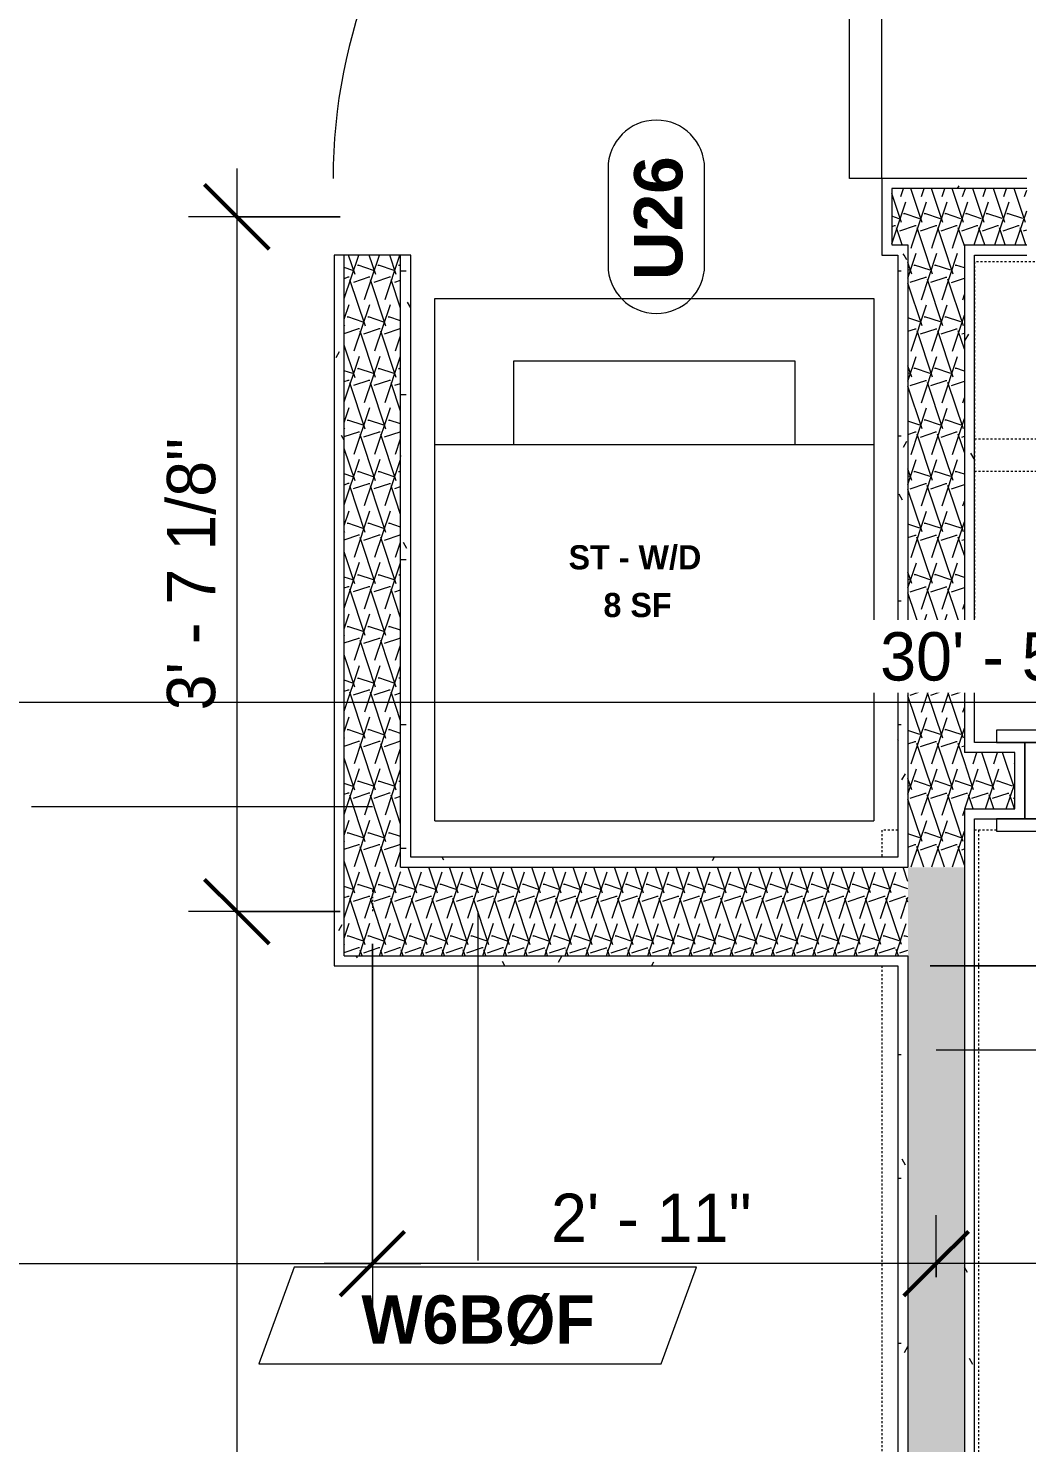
# Model space of a CAD drawing. Header units: inches. Extents: x -4058 to -1781, y 9814 to 12289.
# Drawn here: x -3735 to -3673.1, y 11629 to 11716.8 of the extents above; entities that cross this region are included whole.
import ezdxf

# ---------------------------------------------------------------- set-up
doc = ezdxf.new("R2010")
doc.units = ezdxf.units.IN
doc.header["$MEASUREMENT"] = 0
doc.linetypes.add('Dash', pattern=[0.25, 0.125, -0.125])
doc.linetypes.add('Dash 3_32_', pattern=[0.1875, 0.09375, -0.09375])
for name, color, linetype, lineweight in [('A-ANNO-DIMS', 211, 'Continuous', 9), ('A-ANNO-DIMS-32', 211, 'Continuous', 9), ('A-AREA-IDEN', 2, 'Continuous', 9), ('A-DETL-1', 90, 'Dash 3_32_', 9), ('A-DOOR-2', 31, 'Continuous', 9), ('A-DOOR-FRAM', 31, 'Continuous', 9), ('A-DOOR-IDEN', 31, 'Continuous', 9), ('A-WALL-2', 113, 'Continuous', 9), ('A-WALL-IDEN', 211, 'Continuous', 9), ('A-WALL-PATT-1', 9, 'Continuous', 9), ('I-FURN', 30, 'Continuous', 9), ('I-FURN-HDLN', 30, 'Dash', 9), ('P-SANR-FIXT', 6, 'Continuous', 9), ('Q-CASE', 31, 'Continuous', 9), ('Q-CASE-HDLN', 31, 'Dash', 9)]:
    doc.layers.add(name, color=color, linetype=linetype, lineweight=lineweight)
doc.styles.add('Arial_B', font='arialbd.ttf', dxfattribs={"height": 3})
doc.styles.add('Century Gothic', font='ufonts.com_century-gothic.ttf', dxfattribs={"height": 3})
doc.styles.add('Century Gothic_B', font='GOTHICB.TTF', dxfattribs={"height": 1.5})
doc.styles.add('Century Gothic_B_1', font='GOTHICB.TTF', dxfattribs={"height": 3})
doc.dimstyles.new('THE_DIMENSION_STRING', dxfattribs={"dimscale": 12, "dimtxt": 3.132505, "dimasz": 0.333333, "dimexe": 0.25, "dimexo": 0.166667, "dimgap": 0.041667, "dimtad": 1, "dimdec": 4, "dimrnd": 0.0625, "dimzin": 3, "dimdsep": 46, "dimlunit": 4, "dimtxsty": 'Century Gothic', "dimblk1": 'OBLIQUE', "dimblk2": 'OBLIQUE', "dimsah": 1, "dimcen": 0.09, "dimdle": 0.25, "dimazin": 0, "dimtfac": 1, "dimtdec": 4, "dimtix": 1, "dimtmove": 0, "dimatfit": 3, "dimfxl": 1, "dimtvp": 1, "dimtfill": 1, "dimfrac": 2, "dimtolj": 1, "dimtzin": 0, "dimarcsym": 2})
doc.dimstyles.new('THE_DIMENSION_STRING_1', dxfattribs={"dimscale": 12, "dimtxt": 3.132505, "dimasz": 0.333333, "dimexe": 0.25, "dimexo": 0.166667, "dimgap": 0.041667, "dimtad": 1, "dimdec": 4, "dimrnd": 0.0625, "dimzin": 3, "dimdsep": 46, "dimlunit": 4, "dimtxsty": 'Century Gothic', "dimblk1": 'OBLIQUE', "dimblk2": 'OBLIQUE', "dimsah": 1, "dimcen": 0.09, "dimdle": 0.25, "dimazin": 0, "dimtfac": 1, "dimtdec": 4, "dimtix": 1, "dimtmove": 1, "dimatfit": 3, "dimfxl": 1, "dimtvp": 1, "dimtfill": 1, "dimfrac": 2, "dimtolj": 1, "dimtzin": 0, "dimarcsym": 2})
doc.dimstyles.new('THE_DIMENSION_STRING_2', dxfattribs={"dimscale": 12, "dimtxt": 3.132505, "dimasz": 0.333333, "dimexe": 0.25, "dimexo": 0.166667, "dimgap": 0.041667, "dimtad": 1, "dimdec": 4, "dimrnd": 0.0625, "dimzin": 3, "dimdsep": 46, "dimlunit": 4, "dimtxsty": 'Century Gothic', "dimblk1": 'OBLIQUE', "dimblk2": 'OBLIQUE', "dimsah": 1, "dimcen": 0.09, "dimdle": 0.25, "dimazin": 0, "dimtfac": 1, "dimtdec": 4, "dimtix": 1, "dimtmove": 0, "dimatfit": 3, "dimfxl": 1, "dimtvp": 1, "dimtfill": 1, "dimfrac": 2, "dimtolj": 1, "dimtzin": 0, "dimarcsym": 2})
doc.dimstyles.new('THE_DIMENSION_STRING_4', dxfattribs={"dimscale": 12, "dimtxt": 3.132505, "dimasz": 0.333333, "dimexe": 0.25, "dimexo": 0.166667, "dimgap": 0.041667, "dimtad": 1, "dimdec": 4, "dimrnd": 0.0625, "dimzin": 3, "dimdsep": 46, "dimlunit": 4, "dimtxsty": 'Century Gothic', "dimblk1": 'OBLIQUE', "dimblk2": 'OBLIQUE', "dimsah": 1, "dimcen": 0.09, "dimdle": 0.25, "dimazin": 0, "dimtfac": 1, "dimtdec": 4, "dimtix": 1, "dimtmove": 0, "dimatfit": 3, "dimfxl": 1, "dimtvp": 1, "dimtfill": 1, "dimfrac": 2, "dimtolj": 1, "dimtzin": 0, "dimarcsym": 2})
doc.dimstyles.new('THE_DIMENSION_STRING_6', dxfattribs={"dimscale": 12, "dimtxt": 3.132505, "dimasz": 0.333333, "dimexe": 0.25, "dimexo": 0.166667, "dimgap": 0.041667, "dimtad": 1, "dimdec": 4, "dimrnd": 0.0625, "dimzin": 3, "dimdsep": 46, "dimlunit": 4, "dimtxsty": 'Century Gothic', "dimblk1": 'OBLIQUE', "dimblk2": 'OBLIQUE', "dimsah": 1, "dimcen": 0.09, "dimdle": 0.25, "dimazin": 0, "dimtfac": 1, "dimtdec": 4, "dimtix": 1, "dimtmove": 0, "dimatfit": 3, "dimfxl": 1, "dimtvp": 1, "dimtfill": 1, "dimfrac": 2, "dimtolj": 1, "dimtzin": 0, "dimarcsym": 2})
pattern_1 = [(161.57, (0.16, 0.16), (-1.279773737, -0.000426766), [0, -9.107, 1.011, 0]), (18.43, (-0.16, 0.16), (-1.279773737, 0.000426766), [0, -9.107, 1.011, 0]), (108.43, (0.16, 0.16), (0.639452382, -3.199964008), [3.035, -7.083]), (71.57, (-0.16, 0.16), (0.639452382, 3.199964008), [3.035, -7.083])]
pattern_2 = [(0, (0, 0), (10.24, 2.56), [0.422, -7.258, 0.422, -7.258, -40.96]), (0, (0, 0), (10.24, 2.56), [-15.36, 0.422, -14.938, 0.422, -7.258, -17.92]), (0, (0, 0), (10.24, 2.56), [-38.4, 0.422, -4.698, 0.422, -12.378]), (120, (3.84, 1.28), (-7.33702503, 7.58810013), [0.422, -7.258, 0.422, -7.258, -40.96]), (120, (3.84, 1.28), (-7.33702503, 7.58810013), [-15.36, 0.422, -14.938, 0.422, -7.258, -17.92]), (120, (3.84, 1.28), (-7.33702503, 7.58810013), [-38.4, 0.422, -4.698, 0.422, -12.378]), (240, (5.12, 6.4), (-2.90297497, -10.14810013), [0.422, -7.258, 0.422, -7.258, -40.96]), (240, (5.12, 6.4), (-2.90297497, -10.14810013), [-15.36, 0.422, -14.938, 0.422, -7.258, -17.92]), (240, (5.12, 6.4), (-2.90297497, -10.14810013), [-38.4, 0.422, -4.698, 0.422, -12.378])]

# ---------------------------------------------------------------- blocks, each defined once
blk = doc.blocks.new('SLIDING - FLUSH - SLIDING - FLUSH - 5-0 x 6-8-3934327-UNIT PLANS - 2ND FLOOR')
at = {"layer": 'A-DOOR-2'}
for p, q in [((-30.25, 3), (-32.75, 3)), ((-32.75, 3), (-32.75, 2.25)), ((-30.25, 2.25), (-30.25, 3)), ((30.25, 3), (30.25, 2.25)), ((32.75, 3), (30.25, 3)), ((32.75, 2.25), (32.75, 3)), ((-32.75, 2.25), (-30.25, 2.25)), ((1, 2.25), (-30, 2.25)), ((-30, 2.25), (-30, 0.875)), ((1, 0.875), (1, 2.25)), ((30.25, 2.25), (32.75, 2.25)), ((-30, 0.875), (1, 0.875)), ((30, 0.875), (-1, 0.875)), ((-1, 0.875), (-1, -0.5)), ((30, -0.5), (30, 0.875)), ((-1, -0.5), (30, -0.5)), ((-30.25, -2.5), (-32.75, -2.5)), ((-32.75, -2.5), (-32.75, -3.25)), ((-30.25, -3.25), (-30.25, -2.5)), ((32.75, -2.5), (30.25, -2.5)), ((30.25, -2.5), (30.25, -3.25)), ((32.75, -3.25), (32.75, -2.5)), ((-32.75, -3.25), (-30.25, -3.25)), ((30.25, -3.25), (32.75, -3.25))]:
    blk.add_line(p, q, dxfattribs=at)
at = {"layer": 'A-DOOR-FRAM'}
for p, q in [((-30, 2.25), (-31, 2.25)), ((-31, 2.25), (-31, -2.5)), ((-30, -2.5), (-30, 2.25)), ((31, 2.25), (30, 2.25)), ((30, 2.25), (30, -2.5)), ((31, -2.5), (31, 2.25)), ((-31, -2.5), (-30, -2.5)), ((30, -2.5), (31, -2.5))]:
    blk.add_line(p, q, dxfattribs=at)
blk = doc.blocks.new('OD_CW_Closet - OD_CW_Closet-3786619-UNIT PLANS - 2ND FLOOR')
at = {"layer": 'Q-CASE-HDLN'}
for p, q in [((68.988, 24), (0.738, 24)), ((0.738, 24), (0.738, 0)), ((68.988, 0), (68.988, 24)), ((0.738, 13), (68.988, 13)), ((0.738, 11), (68.988, 11)), ((0.738, 0), (68.988, 0))]:
    blk.add_line(p, q, dxfattribs=at)
blk = doc.blocks.new('SWING - SINGLE - FLUSH - SWING - OFFSET PIVOT - 34_ x 80_ - DRYWALL FRAME-3983855-UNIT PLANS - 2ND FLOOR')
at = {"layer": 'A-DOOR-2'}
for p, q in [((15, 2.375), (15, 36.383)), ((17, 36.383), (15, 36.383)), ((17, 2.375), (17, 36.383)), ((17, 2.375), (15, 2.375))]:
    blk.add_line(p, q, dxfattribs=at)
blk.add_arc((17, 2.375), 34.067, 93.36569, 180, dxfattribs=at)
blk = doc.blocks.new('Bed-Standard - Queen 60_ x 79_-V86-UNIT PLANS - 2ND FLOOR')
at = {"layer": 'I-FURN-HDLN'}
for p, q in [((58.689, -77.295), (58.689, 36.316)), ((64.689, -68.859), (64.689, 13.204)), ((64.689, -77.295), (64.689, -75.609)), ((57.564, -77.295), (58.939, -77.295)), ((63.689, -77.295), (64.689, -77.295))]:
    blk.add_line(p, q, dxfattribs=at)
blk = doc.blocks.new('Stacked Washer and Dryer - 26_x25_ - Private-3627842-UNIT PLANS - 2ND FLOOR')
at = {"layer": 'P-SANR-FIXT'}
for p, q in [((0, 13.625), (32.4375, 13.625)), ((0, 13.625), (0, -13.625)), ((23.34375, -13.625), (23.34375, 13.625)), ((32.4375, 13.625), (32.4375, -13.625)), ((28.53125, 8.75), (23.34375, 8.75)), ((28.53125, -8.75), (28.53125, 8.75)), ((23.34375, -8.75), (28.53125, -8.75)), ((32.4375, -13.625), (0, -13.625))]:
    blk.add_line(p, q, dxfattribs=at)
blk = doc.blocks.new('DIMBLOCK138-UNIT PLANS - 2ND FLOOR')
at = {"layer": 'A-ANNO-DIMS-32'}
for p, q in [((-3642.174, 11664.989), (-3642.174, 11637.137)), ((-3642.174, 11640.137), (-3642.174, 11664.989)), ((-3678.674, 11639.308), (-3678.674, 11643.137)), ((-3642.174, 11640.137), (-3678.674, 11640.137)), ((-3678.674, 11640.137), (-3678.674, 11639.308))]:
    blk.add_line(p, q, dxfattribs=at)
at = {"layer": 'A-ANNO-DIMS-32', "lineweight": 50}
for p, q in [((-3678.674, 11640.137), (-3676.674, 11642.137)), ((-3642.174, 11640.137), (-3640.174, 11642.137)), ((-3678.674, 11640.137), (-3680.674, 11638.137)), ((-3642.174, 11640.137), (-3644.174, 11638.137))]:
    blk.add_line(p, q, dxfattribs=at)
at = {"layer": 'A-ANNO-DIMS-32'}
blk.add_ellipse((-3655.031, 11640.137), major_axis=(5.393, 0), ratio=0.627633, start_param=3.141593, end_param=4.712389, dxfattribs=at)
at = {"layer": 'A-ANNO-DIMS-32', "color": 0, "insert": (-3655.031, 11638.136), "char_height": 3, "width": 21.77837, "attachment_point": 1, "line_spacing_factor": 0.984502, "style": 'Century Gothic', "bg_fill": 3, "box_fill_scale": 1.25, "bg_fill_color": 256, "bg_fill_true_color": 13158600, "bg_fill_transparency": 0}
blk.add_mtext('3\' - 0 1/2"', dxfattribs=at)
blk = doc.blocks.new('_Oblique')
at = {"color": 0, "linetype": 'ByBlock', "lineweight": -2}
blk.add_line((-0.5, -0.5), (0.5, 0.5), dxfattribs=at)
blk = doc.blocks.new('DIMBLOCK139-UNIT PLANS - 2ND FLOOR')
at = {"layer": 'A-ANNO-DIMS-32'}
for p, q in [((-3713.674, 11659.989), (-3713.674, 11637.137)), ((-3713.674, 11640.137), (-3713.674, 11659.989)), ((-3678.674, 11639.308), (-3678.674, 11643.137)), ((-3678.674, 11640.137), (-3716.674, 11640.137)), ((-3678.674, 11640.137), (-3678.674, 11639.308))]:
    blk.add_line(p, q, dxfattribs=at)
at = {"layer": 'A-ANNO-DIMS-32', "lineweight": 50}
for p, q in [((-3713.674, 11640.137), (-3711.674, 11642.137)), ((-3678.674, 11640.137), (-3676.674, 11642.137)), ((-3713.674, 11640.137), (-3715.674, 11638.137)), ((-3678.674, 11640.137), (-3680.674, 11638.137))]:
    blk.add_line(p, q, dxfattribs=at)
at = {"layer": 'A-ANNO-DIMS-32', "color": 0, "insert": (-3702.588, 11644.482), "char_height": 3, "width": 15.39402, "attachment_point": 1, "line_spacing_factor": 0.984502, "style": 'Century Gothic', "bg_fill": 3, "box_fill_scale": 1.25, "bg_fill_color": 256, "bg_fill_true_color": 13158600, "bg_fill_transparency": 0}
blk.add_mtext('2\' - 11"', dxfattribs=at)
blk = doc.blocks.new('Wall Tag - Arch Wall-3956453-UNIT PLANS - 2ND FLOOR')
at = {"layer": 'A-WALL-IDEN'}
for p, q in [((-0.3561, 0.0937), (-0.4244, -0.0937)), ((0.4244, 0.0937), (-0.3561, 0.0937)), ((0.3561, -0.0937), (0.4244, 0.0937)), ((-0.4244, -0.0937), (0.3561, -0.0937))]:
    blk.add_line(p, q, dxfattribs=at)
blk = doc.blocks.new('Door Tag - Type Mark-2601225-UNIT PLANS - 2ND FLOOR')
at = {"layer": 'A-DOOR-IDEN'}
for p, q in [((0.09375, 0.09375), (-0.09375, 0.09375)), ((-0.09375, -0.09375), (0.09375, -0.09375))]:
    blk.add_line(p, q, dxfattribs=at)
for centre, start, end in [((-0.09375, 0), 90, 270), ((0.09375, 0), 270, 90)]:
    blk.add_arc(centre, 0.09375, start, end, dxfattribs=at)
blk = doc.blocks.new('DIMBLOCK398-UNIT PLANS - 2ND FLOOR')
at = {"layer": 'A-ANNO-DIMS-32'}
for p, q in [((-3722.091, 11708.114), (-3722.091, 11661.989)), ((-3715.674, 11705.114), (-3725.091, 11705.114)), ((-3722.091, 11705.114), (-3715.674, 11705.114)), ((-3715.674, 11661.989), (-3725.091, 11661.989)), ((-3722.091, 11661.989), (-3715.674, 11661.989))]:
    blk.add_line(p, q, dxfattribs=at)
at = {"layer": 'A-ANNO-DIMS-32', "lineweight": 50}
for p, q in [((-3722.091, 11705.114), (-3724.091, 11707.114)), ((-3722.091, 11705.114), (-3720.091, 11703.114)), ((-3722.091, 11661.989), (-3724.091, 11663.989)), ((-3722.091, 11661.989), (-3720.091, 11659.989))]:
    blk.add_line(p, q, dxfattribs=at)
at = {"layer": 'A-ANNO-DIMS-32', "color": 0, "insert": (-3726.436, 11674.478), "char_height": 3, "width": 21.77837, "attachment_point": 1, "rotation": 90, "line_spacing_factor": 0.984502, "style": 'Century Gothic', "bg_fill": 3, "box_fill_scale": 1.25, "bg_fill_color": 256, "bg_fill_true_color": 13158600, "bg_fill_transparency": 0}
blk.add_mtext('3\' - 7 1/8"', dxfattribs=at)
blk = doc.blocks.new('DIMBLOCK399-UNIT PLANS - 2ND FLOOR')
at = {"layer": 'A-ANNO-DIMS-32', "lineweight": 50}
for p, q in [((-3722.091, 11661.989), (-3724.091, 11663.989)), ((-3722.091, 11661.989), (-3720.091, 11659.989)), ((-3722.091, 11548.114), (-3724.091, 11550.114)), ((-3722.091, 11548.114), (-3720.091, 11546.114))]:
    blk.add_line(p, q, dxfattribs=at)
at = {"layer": 'A-ANNO-DIMS-32'}
for p, q in [((-3715.674, 11661.989), (-3725.091, 11661.989)), ((-3722.091, 11661.989), (-3722.091, 11545.114)), ((-3722.091, 11661.989), (-3715.674, 11661.989)), ((-3721.262, 11548.114), (-3725.091, 11548.114)), ((-3722.091, 11548.114), (-3721.262, 11548.114))]:
    blk.add_line(p, q, dxfattribs=at)
at = {"layer": 'A-ANNO-DIMS-32', "color": 0, "insert": (-3726.436, 11595.978), "char_height": 3, "width": 21.77837, "attachment_point": 1, "rotation": 90, "line_spacing_factor": 0.984502, "style": 'Century Gothic', "bg_fill": 3, "box_fill_scale": 1.25, "bg_fill_color": 256, "bg_fill_true_color": 13158600, "bg_fill_transparency": 0}
blk.add_mtext('9\' - 5 7/8"', dxfattribs=at)
blk = doc.blocks.new('DIMBLOCK928-UNIT PLANS - 2ND FLOOR')
at = {"layer": 'A-ANNO-DIMS-32'}
for p, q in [((-3713.674, 11659.989), (-3713.674, 11637.137)), ((-3713.674, 11640.137), (-3713.674, 11659.989)), ((-3852.474, 11641.585), (-3852.474, 11637.137)), ((-3852.474, 11640.137), (-3852.474, 11641.585)), ((-3855.474, 11640.137), (-3710.674, 11640.137))]:
    blk.add_line(p, q, dxfattribs=at)
at = {"layer": 'A-ANNO-DIMS-32', "lineweight": 50}
for p, q in [((-3852.474, 11640.137), (-3850.474, 11642.137)), ((-3713.674, 11640.137), (-3711.674, 11642.137)), ((-3852.474, 11640.137), (-3854.474, 11638.137)), ((-3713.674, 11640.137), (-3715.674, 11638.137))]:
    blk.add_line(p, q, dxfattribs=at)
at = {"layer": 'A-ANNO-DIMS-32', "color": 0, "insert": (-3795.653, 11644.482), "char_height": 3, "width": 30.19138, "attachment_point": 1, "line_spacing_factor": 0.984502, "style": 'Century Gothic', "bg_fill": 3, "box_fill_scale": 1.25, "bg_fill_color": 256, "bg_fill_true_color": 13158600, "bg_fill_transparency": 0}
blk.add_mtext('11\' - 6 13/16"', dxfattribs=at)
blk = doc.blocks.new('DIMBLOCK1005-UNIT PLANS - 2ND FLOOR')
at = {"layer": 'A-ANNO-DIMS-32', "lineweight": 50}
for p, q in [((-3852.474, 11674.985), (-3850.474, 11676.985)), ((-3486.674, 11674.985), (-3484.674, 11676.985)), ((-3852.474, 11674.985), (-3854.474, 11672.985)), ((-3486.674, 11674.985), (-3488.674, 11672.985))]:
    blk.add_line(p, q, dxfattribs=at)
at = {"layer": 'A-ANNO-DIMS-32'}
for p, q in [((-3852.474, 11675.813), (-3852.474, 11671.985)), ((-3852.474, 11674.985), (-3852.474, 11675.813)), ((-3486.674, 11675.813), (-3486.674, 11671.985)), ((-3486.674, 11674.985), (-3486.674, 11675.813)), ((-3852.474, 11674.985), (-3486.674, 11674.985))]:
    blk.add_line(p, q, dxfattribs=at)
at = {"layer": 'A-ANNO-DIMS-32', "color": 0, "insert": (-3682.153, 11679.33), "char_height": 3, "width": 30.19138, "attachment_point": 1, "line_spacing_factor": 0.984502, "style": 'Century Gothic', "bg_fill": 3, "box_fill_scale": 1.25, "bg_fill_color": 256, "bg_fill_true_color": 13158600, "bg_fill_transparency": 0}
blk.add_mtext('30\' - 5 13/16"', dxfattribs=at)
blk = doc.blocks.new('DIMBLOCK1362-UNIT PLANS - 2ND FLOOR')
at = {"layer": 'A-ANNO-DIMS-32'}
for p, q in [((-3667.295, 11561.552), (-3667.295, 11661.614)), ((-3679.049, 11658.614), (-3664.295, 11658.614)), ((-3667.295, 11658.614), (-3679.049, 11658.614)), ((-3679.049, 11564.552), (-3664.295, 11564.552)), ((-3667.295, 11564.552), (-3679.049, 11564.552))]:
    blk.add_line(p, q, dxfattribs=at)
at = {"layer": 'A-ANNO-DIMS-32', "lineweight": 50}
for p, q in [((-3667.295, 11658.614), (-3669.295, 11660.614)), ((-3667.295, 11658.614), (-3665.295, 11656.614)), ((-3667.295, 11564.552), (-3669.295, 11566.552)), ((-3667.295, 11564.552), (-3665.295, 11562.552))]:
    blk.add_line(p, q, dxfattribs=at)
at = {"layer": 'A-ANNO-DIMS-32', "color": 0, "insert": (-3671.64, 11571.954), "char_height": 3, "width": 95.10881, "attachment_point": 1, "rotation": 90, "line_spacing_factor": 0.984502, "style": 'Century Gothic', "bg_fill": 3, "box_fill_scale": 1.25, "bg_fill_color": 256, "bg_fill_true_color": 13158600, "bg_fill_transparency": 0}
blk.add_mtext('25 SF OPEN CLERESTORY AT ALL FLOORS', dxfattribs=at)

msp = doc.modelspace()

# ---------------------------------------------------------------- hatches: boundary and pattern name
at = {"layer": 'A-WALL-PATT-1'}
h = msp.add_hatch(dxfattribs=at)
h.set_pattern_fill('FP_1', color=256, style=0, pattern_type=2)
h.set_pattern_definition(pattern_2)
h.paths.add_polyline_path([(-3681.42374, 11705.1144), (-3681.42374, 11706.8644), (-3673.05333, 11706.8644), (-3673.05333, 11707.4894), (-3682.04874, 11707.4894), (-3682.04874, 11705.1144)], flags=0)
h = msp.add_hatch(dxfattribs=at)
h.set_pattern_fill('FP_5', color=256, style=0, pattern_type=2)
h.set_pattern_definition(pattern_1)
h.paths.add_polyline_path([(-3673.05333, 11703.3644), (-3673.05333, 11706.8644), (-3681.42374, 11706.8644), (-3681.42374, 11703.3644), (-3676.92374, 11703.3644)], flags=0)
h = msp.add_hatch(dxfattribs=at)
h.set_pattern_fill('FP_1', color=256, style=0, pattern_type=2)
h.set_pattern_definition(pattern_2)
h.paths.add_polyline_path([(-3673.05333, 11702.7394), (-3673.05333, 11703.3644), (-3676.92374, 11703.3644), (-3676.92374, 11702.7394), (-3676.29874, 11702.7394)], flags=0)
h.paths.add_polyline_path([(-3681.04874, 11702.7394), (-3680.42374, 11702.7394), (-3680.42374, 11703.3644), (-3681.42374, 11703.3644), (-3681.42374, 11705.1144), (-3682.04874, 11705.1144), (-3682.04874, 11702.7394)], flags=0)
h = msp.add_hatch(dxfattribs=at)
h.set_pattern_fill('FP_1', color=256, style=0, pattern_type=2)
h.set_pattern_definition(pattern_2)
h.paths.add_polyline_path([(-3716.04874, 11658.6144), (-3715.42374, 11658.6144), (-3715.42374, 11702.7394), (-3716.04874, 11702.7394), (-3716.04874, 11679.55079)], flags=0)
h = msp.add_hatch(dxfattribs=at)
h.set_pattern_fill('FP_5', color=256, style=0, pattern_type=2)
h.set_pattern_definition(pattern_1)
h.paths.add_polyline_path([(-3711.92374, 11659.2394), (-3711.92374, 11702.7394), (-3715.42374, 11702.7394), (-3715.42374, 11659.2394)], flags=0)
h = msp.add_hatch(dxfattribs=at)
h.set_pattern_fill('FP_1', color=256, style=0, pattern_type=2)
h.set_pattern_definition(pattern_2)
h.paths.add_polyline_path([(-3711.29874, 11664.7394), (-3711.29874, 11702.7394), (-3711.92374, 11702.7394), (-3711.92374, 11664.7394)], flags=0)
h = msp.add_hatch(dxfattribs=at)
h.set_pattern_fill('FP_1', color=256, style=0, pattern_type=2)
h.set_pattern_definition(pattern_2)
h.paths.add_polyline_path([(-3680.42374, 11665.3644), (-3680.42374, 11702.7394), (-3681.04874, 11702.7394), (-3681.04874, 11665.3644)], flags=0)
h = msp.add_hatch(dxfattribs=at)
h.set_pattern_fill('FP_5', color=256, style=0, pattern_type=2)
h.set_pattern_definition(pattern_1)
h.paths.add_polyline_path([(-3676.92374, 11664.7394), (-3676.92374, 11703.3644), (-3680.42374, 11703.3644), (-3680.42374, 11664.7394)], flags=0)
h = msp.add_hatch(dxfattribs=at)
h.set_pattern_fill('FP_1', color=256, style=0, pattern_type=2)
h.set_pattern_definition(pattern_2)
h.paths.add_polyline_path([(-3676.92374, 11665.3644), (-3676.29874, 11665.3644), (-3676.29874, 11668.3644), (-3676.92374, 11668.3644)], flags=0)
h.paths.add_polyline_path([(-3676.29874, 11671.8644), (-3676.29874, 11702.7394), (-3676.92374, 11702.7394), (-3676.92374, 11671.8644)], flags=0)
h = msp.add_hatch(dxfattribs=at)
h.set_pattern_fill('FP_5', color=256, style=0, pattern_type=2)
h.set_pattern_definition(pattern_1)
h.paths.add_polyline_path([(-3676.29874, 11668.3644), (-3673.79874, 11668.3644), (-3673.79874, 11671.8644), (-3676.92374, 11671.8644), (-3676.92374, 11668.3644)], flags=0)
h.paths.add_polyline_path([(-3610.54874, 11668.3644), (-3603.92374, 11668.3644), (-3603.92374, 11671.8644), (-3610.54874, 11671.8644), (-3610.54874, 11670.1144)], flags=0)
h = msp.add_hatch(dxfattribs=at)
h.set_pattern_fill('FP_1', color=256, style=0, pattern_type=2)
h.set_pattern_definition(pattern_2)
h.paths.add_polyline_path([(-3711.29874, 11664.7394), (-3680.42374, 11664.7394), (-3680.42374, 11665.3644), (-3711.29874, 11665.3644)], flags=0)
h = msp.add_hatch(dxfattribs=at)
h.set_pattern_fill('FP_1', color=256, style=0, pattern_type=2)
h.set_pattern_definition(pattern_2)
h.paths.add_polyline_path([(-3676.92374, 11552.3644), (-3676.29874, 11552.3644), (-3676.29874, 11665.3644), (-3676.92374, 11665.3644), (-3676.92374, 11567.3093)], flags=0)
h = msp.add_hatch(dxfattribs=at)
h.set_pattern_fill('FP_5', color=256, style=0, pattern_type=2)
h.set_pattern_definition(pattern_1)
h.paths.add_polyline_path([(-3711.92374, 11659.2394), (-3680.42374, 11659.2394), (-3680.42374, 11664.7394), (-3711.92374, 11664.7394)], flags=0)
h = msp.add_hatch(dxfattribs=at)
h.set_pattern_fill('FP_5', color=256, style=0, pattern_type=2)
h.set_pattern_definition(pattern_1)
h.paths.add_polyline_path([(-3680.42374, 11552.3644), (-3676.92374, 11552.3644), (-3676.92374, 11664.7394), (-3680.42374, 11664.7394), (-3680.42374, 11560.1769)], flags=0)
h = msp.add_hatch(dxfattribs=at)
h.set_pattern_fill('FP_1', color=256, style=0, pattern_type=2)
h.set_pattern_definition(pattern_2)
h.paths.add_polyline_path([(-3715.42374, 11658.6144), (-3681.04874, 11658.6144), (-3681.04874, 11659.2394), (-3715.42374, 11659.2394)], flags=0)
h = msp.add_hatch(dxfattribs=at)
h.set_pattern_fill('FP_1', color=256, style=0, pattern_type=2)
h.set_pattern_definition(pattern_2)
h.paths.add_polyline_path([(-3680.42374, 11552.3644), (-3680.42374, 11560.1769), (-3681.04874, 11560.1769), (-3681.04874, 11552.3644)], flags=0)
h.paths.add_polyline_path([(-3680.42374, 11563.9269), (-3680.42374, 11659.2394), (-3681.04874, 11659.2394), (-3681.04874, 11563.9269)], flags=0)

# ---------------------------------------------------------------- linework, layer by layer
at = {"layer": 'A-DETL-1'}
msp.add_line((-3713.67374, 11663.3144), (-3713.67374, 11661.9894), dxfattribs=at)
at = {"layer": 'A-WALL-2'}
for p, q in [((-3673.05333, 11707.4894), (-3682.04874, 11707.4894)), ((-3682.04874, 11707.4894), (-3682.04874, 11702.7394)), ((-3681.42374, 11706.8644), (-3681.42374, 11703.3644)), ((-3673.05333, 11706.8644), (-3681.42374, 11706.8644)), ((-3716.04874, 11702.7394), (-3716.04874, 11658.6144)), ((-3711.29874, 11702.7394), (-3716.04874, 11702.7394)), ((-3715.42374, 11659.2394), (-3715.42374, 11702.7394)), ((-3711.92374, 11664.7394), (-3711.92374, 11702.7394)), ((-3711.29874, 11665.3644), (-3711.29874, 11702.7394)), ((-3682.04874, 11702.7394), (-3681.04874, 11702.7394)), ((-3681.42374, 11703.3644), (-3680.42374, 11703.3644)), ((-3681.04874, 11702.7394), (-3681.04874, 11665.3644)), ((-3680.42374, 11703.3644), (-3680.42374, 11664.7394)), ((-3676.92374, 11703.3644), (-3673.05333, 11703.3644)), ((-3676.92374, 11703.3644), (-3676.92374, 11671.8644)), ((-3676.29874, 11702.7394), (-3673.05333, 11702.7394)), ((-3676.29874, 11672.4894), (-3676.29874, 11702.7394)), ((-3673.17374, 11672.4894), (-3676.29874, 11672.4894)), ((-3673.17374, 11667.7394), (-3673.17374, 11672.4894)), ((-3673.79874, 11671.8644), (-3676.92374, 11671.8644)), ((-3673.79874, 11668.3644), (-3673.79874, 11671.8644)), ((-3676.92374, 11668.3644), (-3673.79874, 11668.3644)), ((-3676.92374, 11668.3644), (-3676.92374, 11552.3644)), ((-3676.29874, 11667.7394), (-3673.17374, 11667.7394)), ((-3676.29874, 11552.3644), (-3676.29874, 11667.7394)), ((-3681.04874, 11665.3644), (-3711.29874, 11665.3644)), ((-3711.92374, 11664.7394), (-3680.42374, 11664.7394)), ((-3715.42374, 11659.2394), (-3680.42374, 11659.2394)), ((-3680.42374, 11659.2394), (-3680.42374, 11563.9269)), ((-3716.04874, 11658.6144), (-3681.04874, 11658.6144)), ((-3681.04874, 11658.6144), (-3681.04874, 11564.5519))]:
    msp.add_line(p, q, dxfattribs=at)
at = {"layer": 'A-WALL-IDEN'}
msp.add_line((-3713.67374, 11668.48422), (-3734.83058, 11668.48422), dxfattribs=at)

# ---------------------------------------------------------------- block references
at = {"layer": 'A-DOOR-2'}
msp.add_blockref('SWING - SINGLE - FLUSH - SWING - OFFSET PIVOT - 34_ x 80_ - DRYWALL FRAME-3983855-UNIT PLANS - 2ND FLOOR', (-3699.04874, 11705.1144), dxfattribs=at)
at = {"layer": 'A-DOOR-2', "rotation": 180}
msp.add_blockref('SLIDING - FLUSH - SLIDING - FLUSH - 5-0 x 6-8-3934327-UNIT PLANS - 2ND FLOOR', (-3642.17374, 11669.9894), dxfattribs=at)
at = {"layer": 'A-DOOR-IDEN', "xscale": 31.99999999999999, "yscale": 31.99999999999999, "zscale": 31.99999999999999, "rotation": 89.99999999999991}
msp.add_blockref('Door Tag - Type Mark-2601225-UNIT PLANS - 2ND FLOOR', (-3696.04874, 11705.1144), dxfattribs=at)
at = {"layer": 'I-FURN', "rotation": 180}
msp.add_blockref('Bed-Standard - Queen 60_ x 79_-V86-UNIT PLANS - 2ND FLOOR', (-3617.36021, 11589.7554), dxfattribs=at)
at = {"layer": 'P-SANR-FIXT', "rotation": 90.00000000000593}
msp.add_blockref('Stacked Washer and Dryer - 26_x25_ - Private-3627842-UNIT PLANS - 2ND FLOOR', (-3696.17374, 11667.6144), dxfattribs=at)
at = {"layer": 'Q-CASE'}
msp.add_blockref('OD_CW_Closet - OD_CW_Closet-3786619-UNIT PLANS - 2ND FLOOR', (-3677.03644, 11678.32572), dxfattribs=at)

# ---------------------------------------------------------------- texts
at = {"layer": 'A-AREA-IDEN', "insert": (-3701.4982, 11684.72954), "char_height": 1.5, "width": 9.696, "attachment_point": 1, "style": 'Century Gothic_B'}
msp.add_mtext('ST - W/D', dxfattribs=at)
at = {"layer": 'A-DOOR-IDEN', "insert": (-3697.42859, 11701.18251), "char_height": 3, "width": 9.393, "attachment_point": 1, "rotation": 90, "style": 'Arial_B'}
msp.add_mtext('U26', dxfattribs=at)

# ---------------------------------------------------------------- next in the draw order: dimensions: what is measured, and where the dimension line sits
at = {"layer": 'A-ANNO-DIMS'}
dim = msp.add_linear_dim(base=(-3678.67374, 11640.13692), p1=(-3642.17374, 11666.9894), p2=(-3678.67374, 11637.30849), dimstyle='THE_DIMENSION_STRING_1', override={"dimpost": '<>', "dimfxl": 47.044726}, dxfattribs=at)
dim.commit()
dim.dimension.update_dxf_attribs({"geometry": 'DIMBLOCK138-UNIT PLANS - 2ND FLOOR', "text_midpoint": (-3644.14157, 11636.13613), "dimtype": 160, "text_rotation": 360})

# ---------------------------------------------------------------- next in the draw order: dimensions: what is measured, and where the dimension line sits
dim = msp.add_linear_dim(base=(-3713.67374, 11640.13692), p1=(-3678.67374, 11637.30849), p2=(-3713.67374, 11661.9894), dimstyle='THE_DIMENSION_STRING', override={"dimpost": '<>', "dimfxl": 42.826944}, dxfattribs=at)
dim.commit()
dim.dimension.update_dxf_attribs({"geometry": 'DIMBLOCK139-UNIT PLANS - 2ND FLOOR', "text_midpoint": (-3696.17374, 11642.17465)})

# ---------------------------------------------------------------- next in the draw order: linework, layer by layer
at = {"layer": 'A-WALL-IDEN'}
for p, q in [((-3707.13864, 11661.9894), (-3707.13864, 11640.34172)), ((-3678.67374, 11653.40235), (-3653.85575, 11653.40235))]:
    msp.add_line(p, q, dxfattribs=at)

# ---------------------------------------------------------------- next in the draw order: block references
at = {"layer": 'A-WALL-IDEN', "xscale": 31.99999999999999, "yscale": 31.99999999999999, "zscale": 31.99999999999999}
msp.add_blockref('Wall Tag - Arch Wall-3956453-UNIT PLANS - 2ND FLOOR', (-3707.13864, 11636.9237), dxfattribs=at)

# ---------------------------------------------------------------- next in the draw order: texts
at = {"layer": 'A-WALL-IDEN', "insert": (-3714.35456, 11638.17123), "char_height": 3, "width": 17.372, "attachment_point": 1, "style": 'Century Gothic_B_1'}
msp.add_mtext('W6BØF', dxfattribs=at)

# ---------------------------------------------------------------- next in the draw order: dimensions: what is measured, and where the dimension line sits
at = {"layer": 'A-ANNO-DIMS'}
dim = msp.add_linear_dim(base=(-3722.09064, 11661.9894), p1=(-3713.67374, 11705.1144), p2=(-3713.67374, 11661.9894), angle=90, dimstyle='THE_DIMENSION_STRING_2', override={"dimpost": '<>', "dimfxl": 43.125}, dxfattribs=at)
dim.commit()
dim.dimension.update_dxf_attribs({"geometry": 'DIMBLOCK398-UNIT PLANS - 2ND FLOOR', "text_midpoint": (-3724.33231, 11683.5519)})

# ---------------------------------------------------------------- next in the draw order: dimensions: what is measured, and where the dimension line sits
dim = msp.add_linear_dim(base=(-3486.67374, 11674.9848), p1=(-3852.47374, 11677.81323), p2=(-3486.67374, 11677.81323), dimstyle='THE_DIMENSION_STRING_4', override={"dimpost": '<>', "dimfxl": 365.8}, dxfattribs=at)
dim.commit()
dim.dimension.update_dxf_attribs({"geometry": 'DIMBLOCK1005-UNIT PLANS - 2ND FLOOR', "text_midpoint": (-3669.57374, 11677.22647)})
dim = msp.add_linear_dim(base=(-3667.29484, 11658.6144), p1=(-3681.04874, 11564.5519), p2=(-3681.04874, 11658.6144), angle=90, text='25 SF OPEN CLERESTORY AT ALL FLOORS', dimstyle='THE_DIMENSION_STRING_6', override={"dimpost": '<>', "dimfxl": 94.0625}, dxfattribs=at)
dim.commit()
dim.dimension.update_dxf_attribs({"geometry": 'DIMBLOCK1362-UNIT PLANS - 2ND FLOOR', "text_midpoint": (-3669.3703, 11611.58315)})
dim = msp.add_linear_dim(base=(-3722.09064, 11548.1144), p1=(-3713.67374, 11661.9894), p2=(-3719.26221, 11548.1144), angle=90, dimstyle='THE_DIMENSION_STRING_2', override={"dimpost": '<>', "dimfxl": 114.012046}, dxfattribs=at)
dim.commit()
dim.dimension.update_dxf_attribs({"geometry": 'DIMBLOCK399-UNIT PLANS - 2ND FLOOR', "text_midpoint": (-3724.33231, 11605.0519)})

# ---------------------------------------------------------------- next in the draw order: texts
at = {"layer": 'A-AREA-IDEN', "insert": (-3699.33127, 11681.76784), "char_height": 1.5, "width": 4.444, "attachment_point": 1, "style": 'Century Gothic_B'}
msp.add_mtext('8 SF', dxfattribs=at)

# ---------------------------------------------------------------- next in the draw order: dimensions: what is measured, and where the dimension line sits
at = {"layer": 'A-ANNO-DIMS'}
dim = msp.add_linear_dim(base=(-3713.67374, 11640.13692), p1=(-3852.47374, 11643.58481), p2=(-3713.67374, 11661.9894), dimstyle='THE_DIMENSION_STRING_4', override={"dimpost": '<>', "dimfxl": 140.014887}, dxfattribs=at)
dim.commit()
dim.dimension.update_dxf_attribs({"geometry": 'DIMBLOCK928-UNIT PLANS - 2ND FLOOR', "text_midpoint": (-3783.07374, 11642.37859)})

doc.saveas('drawing.dxf')
